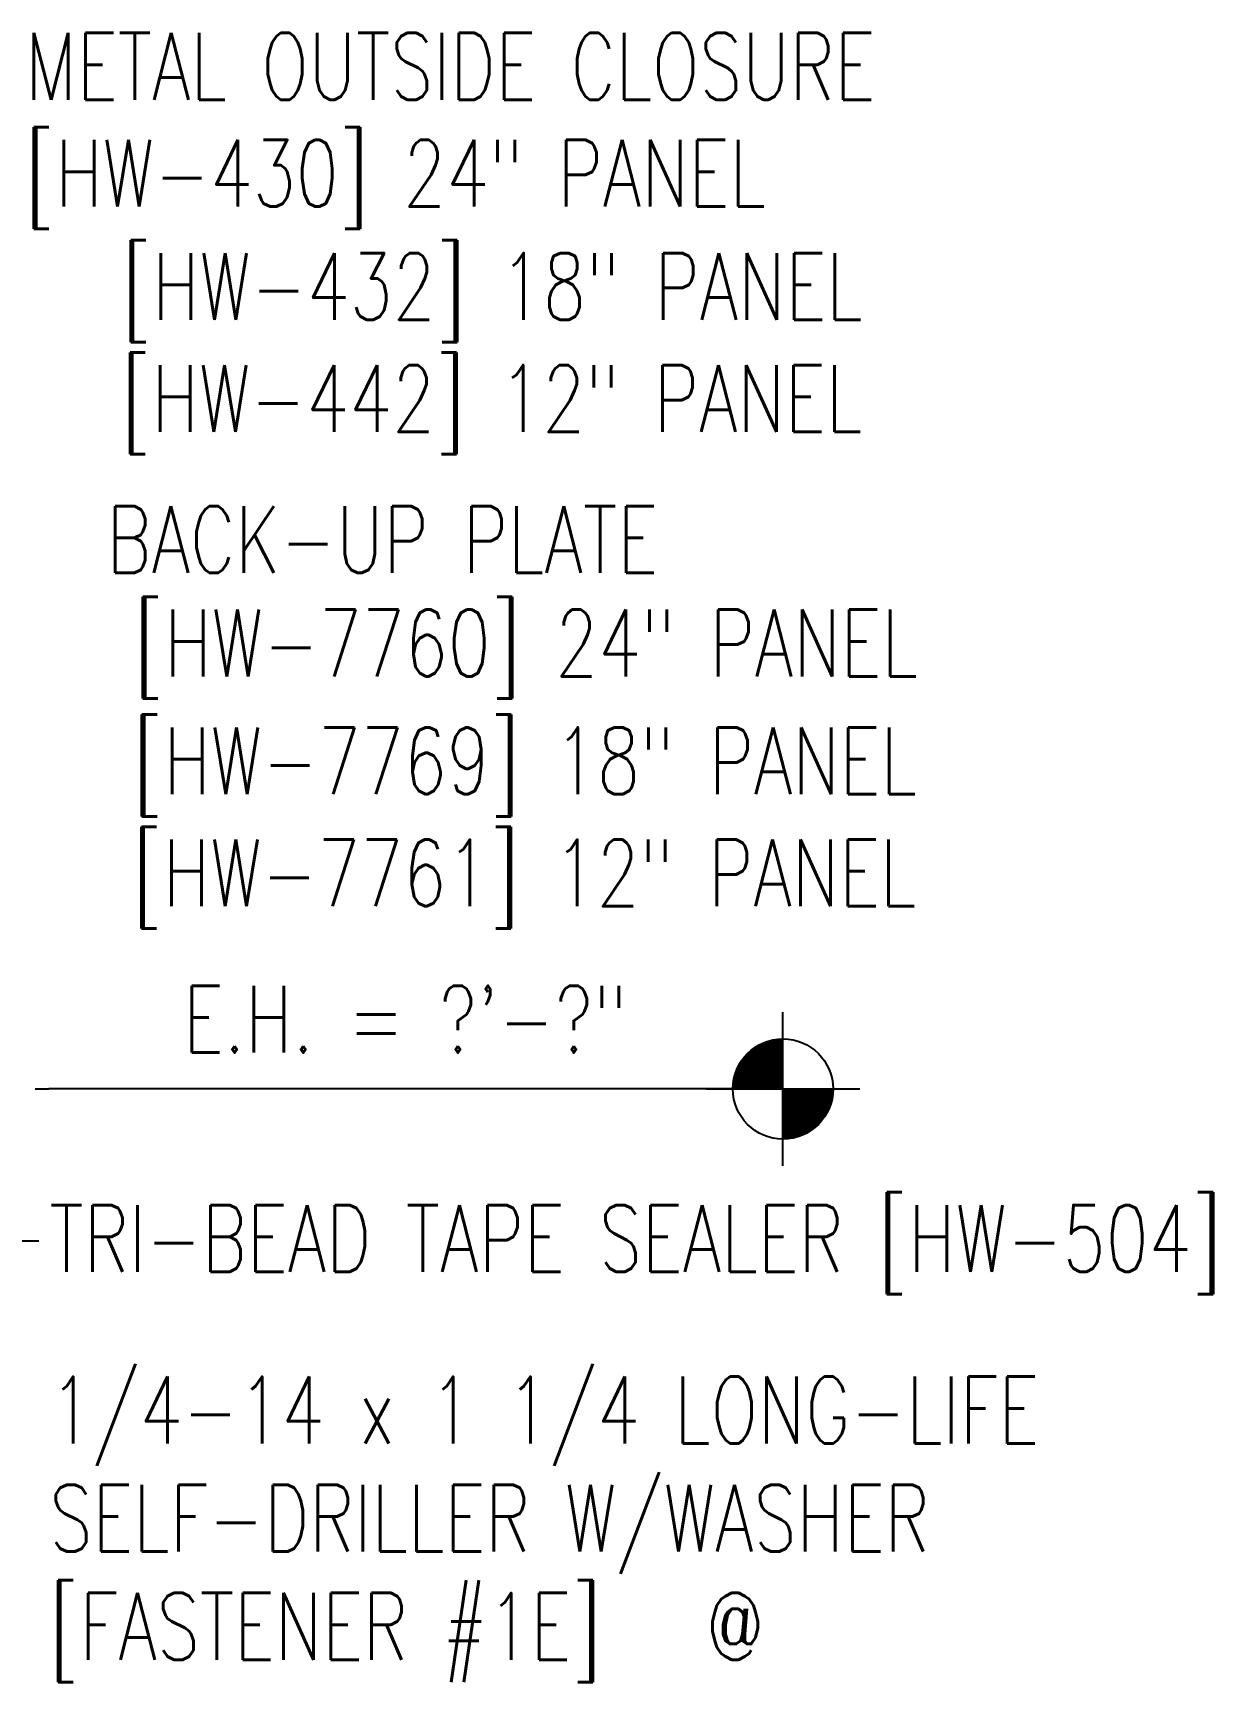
# Model space of a CAD drawing. Header units: inches. Extents: x 5.4 to 38.1, y 5.1 to 36.9.
# Drawn here: x 30.05 to 36.68, y 20.82 to 30.08 of the extents above; entities that cross this region are included whole.
import ezdxf
from ezdxf.enums import TextEntityAlignment as Align

# ---------------------------------------------------------------- set-up
doc = ezdxf.new("R2010")
doc.units = ezdxf.units.IN
doc.header["$MEASUREMENT"] = 0
doc.linetypes.add('ACAD_ISO07W100', pattern=[3, 0, -3])
for name, color, linetype in [('DIM', 7, 'Continuous'), ('SECTION', 11, 'Continuous'), ('TEXT', 2, 'Continuous')]:
    doc.layers.add(name, color=color, linetype=linetype)
doc.styles.add('TEXT1', font='ROMANS.shx', dxfattribs={"width": 0.75, "height": 0.375})
doc.dimstyles.new('DETAIL$7', dxfattribs={"dimscale": 4, "dimtxt": 0.09375, "dimasz": 0.125, "dimexe": 0.0625, "dimexo": 0.125, "dimgap": 0.0625, "dimtad": 1, "dimdec": 4, "dimzin": 3, "dimdsep": 46, "dimlunit": 4, "dimtxsty": 'TEXT1', "dimblk": 'ARCHTICK', "dimcen": 0.0625, "dimclrd": 7, "dimclre": 7, "dimclrt": 2, "dimadec": 0, "dimazin": 0, "dimtfac": 0.59375, "dimtdec": 4, "dimtmove": 0, "dimatfit": 3, "dimfxl": 0, "dimfrac": 2, "dimtolj": 1, "dimtzin": 3, "dimarcsym": 0})

# ---------------------------------------------------------------- blocks, each defined once
blk = doc.blocks.new('_ArchTick')
at = {"color": 0, "linetype": 'ByBlock', "const_width": 0.15}
blk.add_lwpolyline([(-0.5, -0.5), (0.5, 0.5)], dxfattribs=at)
blk = doc.blocks.new('wp')
at = {"layer": 'SECTION'}
for p, q in [((0, -0.0958), (0, 0.0958)), ((-0.0958, 0), (0.0958, 0))]:
    blk.add_line(p, q, dxfattribs=at)
at = {"layer": 'SECTION', "const_width": 0.0625}
for points in [[(0, 0.0312, 0.414214), (-0.0312, 0, 1)], [(0, -0.0312, 0.414214), (0.0312, 0, 1)]]:
    blk.add_lwpolyline(points, format="xyb", dxfattribs=at)
at = {"layer": 'SECTION'}
blk.add_circle((0, 0), 0.0625, dxfattribs=at)
blk = doc.blocks.new('dsc-HW-430')
at = {"layer": 'TEXT', "style": 'TEXT1', "width": 0.75}
for s, p in [('METAL OUTSIDE CLOSURE', (0, 0)), ('[HW-430] 24" PANEL', (0, -0.6))]:
    blk.add_text(s, height=0.375, dxfattribs=at).set_placement(p)
at = {"layer": 'TEXT', "style": 'TEXT1', "flags": 1}
for tag, p in [('COLOR', (0, -1.2)), ('CALC', (0, -1.2)), ('OPT1', (0, -1.2)), ('OPT2', (0, -1.2)), ('OPT3', (0, -1.2)), ('GAGE', (0, -1.2)), ('SHPLN', (0, -1.2)), ('PART', (0, -1.2)), ('DESCRIPTION', (0, -1.2)), ('MULTIPLE', (0, -1.2)), ('SPARE1', (0, -1.8)), ('SPARE2', (0, -1.8)), ('SPARE3', (0, -1.8)), ('SPARE4', (0, -1.8)), ('SPARE5', (0, -1.8)), ('SPARE6', (0, -1.8)), ('SPARE7', (0, -1.8)), ('SPARE8', (0, -1.8)), ('SPARE9', (0, -1.8)), ('SPARE10', (0, -1.8))]:
    blk.add_attdef(tag, p, '', height=0.375, dxfattribs=at)
blk = doc.blocks.new('FD-F1e')
at = {"layer": 'TEXT', "style": 'TEXT1', "width": 0.75}
for s, p in [('1/4-14 x 1 1/4 LONG-LIFE', (0.0047, -0.0408)), ('SELF-DRILLER W/WASHER', (0.0047, -0.1926)), ('[FASTENER #1E]', (0.0047, -0.3444))]:
    blk.add_text(s, height=0.09375, dxfattribs=at).set_placement(p)
blk.add_attdef('(QUANTITY)', (0.9263, -0.3444), '', height=0.0938, dxfattribs=at)
at = {"layer": 'TEXT', "style": 'TEXT1', "flags": 1}
for tag, p in [('Description', (0.0245, -0.5337)), ('Multiple', (0.0245, -0.5337)), ('Color', (0.0245, -0.5337)), ('Calc', (0.0245, -0.5337)), ('Opt1', (0.0245, -0.5337)), ('Opt2', (0.0245, -0.5337)), ('Opt3', (0.0245, -0.5337)), ('Part', (0.0245, -0.5337)), ('Spare1', (0.0245, -0.7212)), ('Spare2', (0.0245, -0.7212)), ('Spare3', (0.0245, -0.7212)), ('Spare4', (0.0245, -0.7212)), ('Spare5', (0.0245, -0.7212)), ('Spare6', (0.0245, -0.7212)), ('Spare7', (0.0245, -0.7212)), ('Spare8', (0.0245, -0.7212)), ('Spare9', (0.0245, -0.7212)), ('Spare10', (0.0245, -0.7212))]:
    blk.add_attdef(tag, p, '', height=0.0938, dxfattribs=at)

msp = doc.modelspace()

# ---------------------------------------------------------------- linework, layer by layer
at = {"layer": 'TEXT', "linetype": 'ACAD_ISO07W100', "ltscale": 0.06}
msp.add_line((25.30528, 24.15222), (30.14082, 24.15222), dxfattribs=at)
at = {"layer": 'TEXT'}
msp.add_line((34.26312, 24.15222), (30.14082, 24.15222), dxfattribs=at)

# ---------------------------------------------------------------- block references
msp.add_blockref('dsc-HW-430', (30.00947, 29.70521))
at = {"layer": 'TEXT', "xscale": 4.5, "yscale": 4.5, "zscale": 4.5}
msp.add_blockref('wp', (34.26312, 24.15222), dxfattribs=at)
at = {"layer": 'TEXT', "xscale": 4, "yscale": 4, "zscale": 4}
msp.add_blockref('FD-F1e', (30.12663, 22.3255), dxfattribs=at).add_auto_attribs({'(QUANTITY)': '@'})

# ---------------------------------------------------------------- texts
at = {"layer": 'TEXT', "style": 'TEXT1', "width": 0.75}
for s, p in [('[HW-432] 18" PANEL', (34.71144, 28.47004)), ('[HW-442] 12" PANEL', (34.70841, 27.84044)), ('BACK-UP PLATE', (33.56288, 27.04893)), ('[HW-7760] 24" PANEL', (35.0212, 26.46858)), ('[HW-7769] 18" PANEL', (35.01581, 25.80714)), ('[HW-7761] 12" PANEL', (35.01278, 25.17754))]:
    msp.add_text(s, height=0.375, dxfattribs=at).set_placement(p, align=Align.RIGHT)
for s, p in [('E.H. = ?\'-?"', (30.89523, 24.35675)), ('TRI-BEAD TAPE SEALER [HW-504]', (30.14473, 23.12571))]:
    msp.add_text(s, height=0.375, dxfattribs=at).set_placement(p)

# ---------------------------------------------------------------- leaders
at = {"layer": 'DIM'}
msp.add_leader([(25.98253, 25.24886), (29.47955, 23.30028), (30.08618, 23.30028)], dimstyle='DETAIL$7', override={"dimfrac": 2}, dxfattribs=at)

doc.saveas('drawing.dxf')
